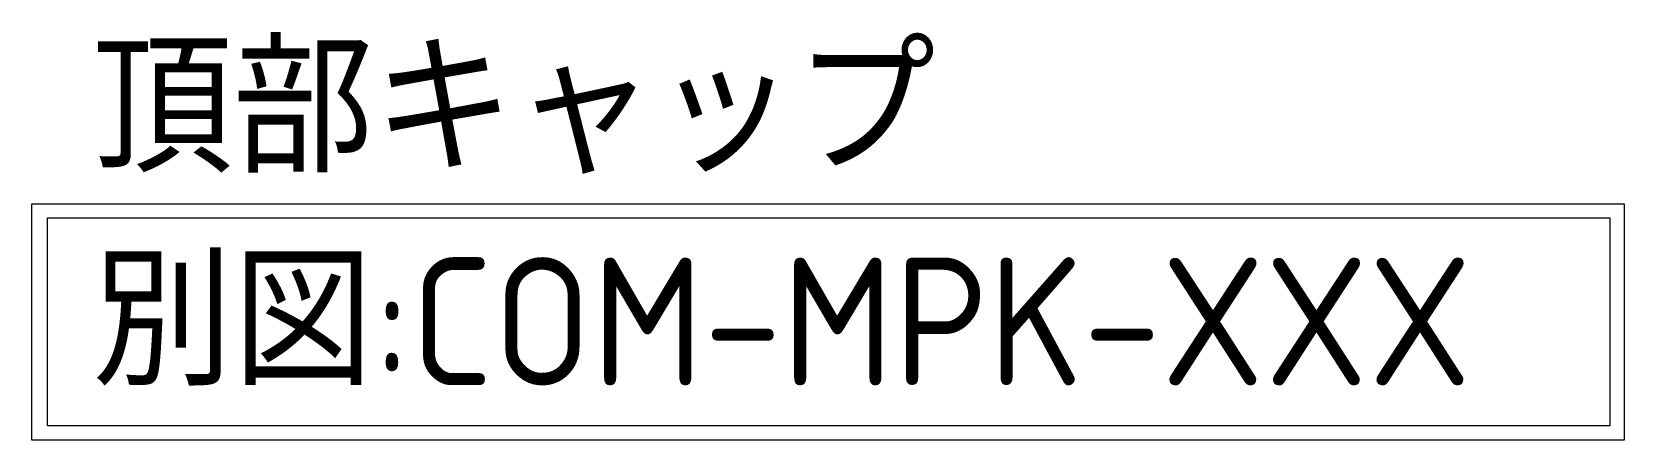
# Model space of a CAD drawing. Header units: millimetres. Extents: x -74.1 to -30.4, y 5.6 to 16.8.
import ezdxf

# ---------------------------------------------------------------- set-up
doc = ezdxf.new("R2010")
doc.units = ezdxf.units.MM
doc.header["$LTSCALE"] = 0.5
doc.layers.add('VIEWPORT', color=8, linetype='Continuous', lineweight=0, plot=False)
doc.styles.add('ACJISTS', font='isocp.shx', dxfattribs={"height": 1, "bigfont": 'bigfont.shx'})
doc.styles.get("Standard").update_dxf_attribs({"font": 'ISOCP.SHX', "bigfont": 'EXTFONT.SHX'})

msp = doc.modelspace()

# ---------------------------------------------------------------- linework, layer by layer
at = {"layer": 'VIEWPORT', "ltscale": 0.7}
for points in [[(-74.053, 12.075), (-30.419, 12.075), (-30.419, 5.602), (-74.053, 5.602)], [(-73.623, 11.686), (-30.808, 11.686), (-30.808, 5.991), (-73.623, 5.991)]]:
    msp.add_lwpolyline(points, close=True, dxfattribs=at)

# ---------------------------------------------------------------- texts
at = {"layer": 'VIEWPORT', "style": 'ACJISTS'}
msp.add_text('頂部キャップ', height=3.5, dxfattribs=at).set_placement((-72.393, 12.935))
at = {"layer": 'VIEWPORT'}
msp.add_text('別図:COM-MPK-XXX', height=3.5, dxfattribs=at).set_placement((-72.393, 7.102))

doc.saveas('drawing.dxf')
